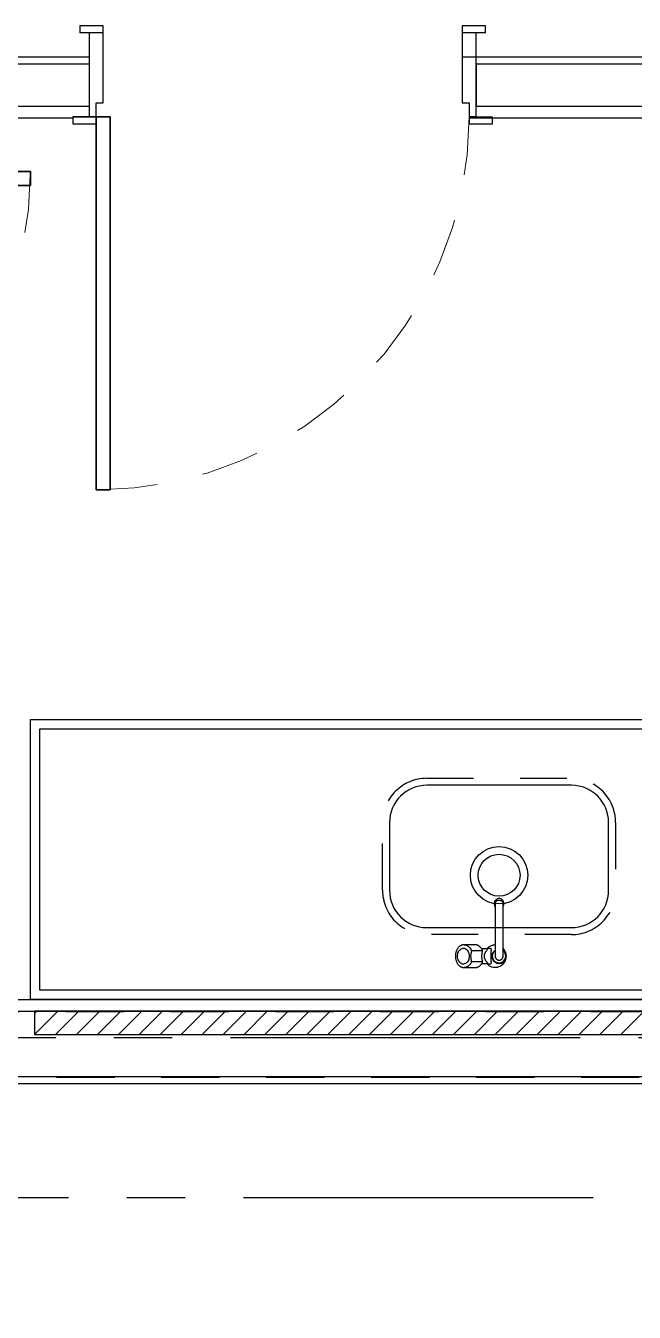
# Model space of a CAD drawing. Header units: millimetres. Extents: x 188.6 to 263.2, y 40.1 to 120.1.
# Drawn here: x 227.456 to 228.761, y 87.414 to 90.172 of the extents above; entities that cross this region are included whole.
import ezdxf

# ---------------------------------------------------------------- set-up
doc = ezdxf.new("R2010")
doc.units = ezdxf.units.MM
for name, pattern in [('_XREF_APTOS 605 E 606_R01$0$HIDDEN2', [0.1875, 0.125, -0.0625]), ('_XREF_APTOS 605 E 606_R01$0$XREF-TIPO$0$HIDDEN2', [0.1875, 0.125, -0.0625]), ('CENTER2', [1.125, 0.75, -0.125, 0.125, -0.125]), ('HIDDEN2', [0.1875, 0.125, -0.0625])]:
    doc.linetypes.add(name, pattern=pattern)
for name, color, linetype in [('ARQ', 8, 'Continuous'), ('ARQ-BASE', 8, 'Continuous'), ('ESTR-VIGAS', 11, 'HIDDEN2'), ('ESTRUTURA', 7, 'Continuous'), ('GAS-COL', 7, 'Continuous'), ('GAS-TUBO-PISO', 6, 'CENTER2')]:
    doc.layers.add(name, color=color, linetype=linetype)
doc.styles.add('60-75', font='romans.shx', dxfattribs={"height": 0.12})
doc.dimstyles.new('IND75', dxfattribs={"dimtxt": 0.15, "dimasz": 0.1875, "dimexe": 0.15, "dimexo": 0, "dimgap": 0.1, "dimtad": 1, "dimzin": 10, "dimdsep": 46, "dimtxsty": '60-75', "dimcen": 0, "dimclrd": 256, "dimclre": 1, "dimclrt": 256, "dimadec": 0, "dimazin": 0, "dimtfac": 1, "dimtix": 1, "dimtmove": 2, "dimatfit": 3, "dimfxl": 0.15, "dimtolj": 1, "dimtzin": 6, "dimarcsym": 0})

# ---------------------------------------------------------------- blocks, each defined once
blk = doc.blocks.new('COBERTURA_29-09-2016')
at = {"layer": 'ESTR-VIGAS'}
for points in [[(22.565, 1.68), (18.37, 1.68)], [(18.37, 1.54), (22.565, 1.54)]]:
    blk.add_lwpolyline(points, dxfattribs=at)
blk = doc.blocks.new('_XREF_APTOS 605 E 606_R01$0$XREF-TIPO$0$A$C0189091C')
at = {"layer": 'ARQ-BASE'}
for p, q in [((0.05, 0.1425), (0.05, 0.9425)), ((0.05, 0.9425), (0.08, 0.9425)), ((0.08, 0.9425), (0.05, 0.9425)), ((0.05, 0.9425), (0.05, 0.1425)), ((0.08, 0.9425), (0.08, 0.1425)), ((0.08, 0.1425), (0.08, 0.9425)), ((0, 0.1575), (0.05, 0.1575)), ((0, 0.1425), (0, 0.1575)), ((0.05, 0.1425), (0, 0.1425)), ((0, 0.1425), (0.05, 0.1425)), ((0.035, -0.0375), (0.035, 0.1425)), ((0.08, 0.1425), (0.05, 0.1425)), ((0.05, 0.1425), (0.08, 0.1425)), ((0.05, 0.1425), (0.05, 0.1125)), ((0.85, 0.1575), (0.9, 0.1575)), ((0.85, 0.1425), (0.85, 0.1575)), ((0.865, 0.1425), (0.85, 0.1425)), ((0.85, 0.1125), (0.85, 0.1425)), ((0.85, 0.1425), (0.9, 0.1425)), ((0.865, 0.1425), (0.865, -0.0375)), ((0.9, 0.1575), (0.9, 0.1425)), ((0.05, 0.1125), (0.065, 0.1125)), ((0.065, 0.1125), (0.065, -0.0375)), ((0.835, 0.1125), (0.85, 0.1125)), ((0.835, -0.0375), (0.835, 0.1125)), ((0.015, -0.0525), (0.015, -0.0375)), ((0.065, -0.0375), (0.015, -0.0375)), ((0.065, -0.0525), (0.015, -0.0525)), ((0.065, -0.0375), (0.065, -0.0525)), ((0.835, -0.0525), (0.835, -0.0375)), ((0.885, -0.0375), (0.835, -0.0375)), ((0.885, -0.0525), (0.835, -0.0525)), ((0.885, -0.0375), (0.885, -0.0525))]:
    blk.add_line(p, q, dxfattribs=at)
at = {"layer": 'ARQ-BASE', "color": 8, "linetype": '_XREF_APTOS 605 E 606_R01$0$XREF-TIPO$0$HIDDEN2', "lineweight": 13}
blk.add_arc((0.05, 0.1425), 0.8, 360, 90, dxfattribs=at)
blk = doc.blocks.new('_XREF_APTOS 605 E 606_R01$0$CUBA_BL47_SUPERIOR')
for p, q in [((0.155, 0.1123), (-0.155, 0.1123)), ((-0.235, 0.0323), (-0.235, -0.1128)), ((0.235, -0.1128), (0.235, 0.0323)), ((-0.155, -0.1928), (0.155, -0.1928))]:
    blk.add_line(p, q)
at = {"color": 8, "linetype": '_XREF_APTOS 605 E 606_R01$0$HIDDEN2', "ltscale": 0.5}
blk.add_lwpolyline([(-0.25, 0.0323, -0.414214), (-0.155, 0.1273), (0.155, 0.1273, -0.414214), (0.25, 0.0323), (0.25, -0.1128, -0.414214), (0.155, -0.2078), (-0.155, -0.2078, -0.414214), (-0.25, -0.1128)], format="xyb", close=True, dxfattribs=at)
at = {"color": 8}
blk.add_circle((0, 0), 0.0615, dxfattribs=at)
blk.add_circle((0, 0), 0.0449)
for centre, start, end in [((-0.155, 0.0323), 90, 180), ((0.155, 0.0323), 0, 90), ((-0.155, -0.1128), 180, 270), ((0.155, -0.1128), 270, 0)]:
    blk.add_arc(centre, 0.08, start, end)
blk = doc.blocks.new('_XREF_APTOS 605 E 606_R01$0$DECA_1195CR40_SUPERIOR')
for p, q in [((-0.0086, 0.0002), (-0.0086, -0.1099)), ((0.0086, -0.1099), (0.0086, 0.0002)), ((0.0369, 0.016), (0.0246, 0.016)), ((0.0512, 0.0249), (0.051, 0.0249)), ((0.0513, 0.0249), (0.0512, 0.0249)), ((0.0751, 0.0249), (0.0513, 0.0249)), ((0.0766, 0.0174), (0.0761, 0.0174)), ((0.0246, -0.0151), (0.0369, -0.0151)), ((0.0513, -0.0241), (0.0751, -0.0241)), ((0.0761, -0.0166), (0.0766, -0.0166)), ((-0.0086, -0.1099), (-0.0086, -0.1112)), ((0.0086, -0.1112), (0.0086, -0.1099)), ((-0.0102, -0.1112), (-0.0102, -0.1129)), ((0.0102, -0.1129), (0.0102, -0.1112))]:
    blk.add_line(p, q)
at = {"color": 8}
for p, q in [((0.0594, 0.0116), (0.0356, 0.0116)), ((0.0356, -0.0108), (0.0594, -0.0108))]:
    blk.add_line(p, q, dxfattribs=at)
for points in [[(0.0086, 0.0002, 0), (0.0086, 0.0005, 0), (0.0086, 0.0009, 0), (0.0086, 0.0012, 0), (0.0086, 0.0014, 0), (0.0085, 0.0016, 0), (0.0085, 0.0017, 0), (0.0085, 0.0018, 0), (0.0085, 0.0019, 0), (0.0085, 0.0021, 0), (0.0084, 0.0022, 0), (0.0084, 0.0023, 0), (0.0084, 0.0024, 0), (0.0084, 0.0024, 0), (0.0083, 0.0025, 0), (0.0083, 0.0026, 0), (0.0082, 0.0029, 0), (0.0081, 0.0032, 0), (0.008, 0.0035, 0), (0.0079, 0.0038, 0), (0.0076, 0.0045, 0), (0.0073, 0.005, 0), (0.0069, 0.0056, 0), (0.0065, 0.0061, 0), (0.006, 0.0065, 0), (0.0055, 0.007, 0), (0.005, 0.0074, 0), (0.0045, 0.0077, 0), (0.004, 0.008, 0), (0.0034, 0.0083, 0), (0.0028, 0.0085, 0), (0.0022, 0.0087, 0), (0.0016, 0.0088, 0), (0.001, 0.0089, 0), (0.0003, 0.009, 0), (-0.0003, 0.009, 0), (-0.0009, 0.0089, 0), (-0.0016, 0.0088, 0), (-0.0022, 0.0087, 0), (-0.0028, 0.0085, 0), (-0.0034, 0.0083, 0), (-0.0039, 0.008, 0), (-0.0045, 0.0077, 0), (-0.005, 0.0074, 0), (-0.0055, 0.007, 0), (-0.006, 0.0066, 0), (-0.0064, 0.0061, 0), (-0.0068, 0.0056, 0), (-0.0072, 0.0051, 0), (-0.0076, 0.0045, 0), (-0.0076, 0.0043, 0), (-0.0077, 0.0042, 0), (-0.0078, 0.004, 0), (-0.0079, 0.0039, 0), (-0.0079, 0.0037, 0), (-0.008, 0.0035, 0), (-0.0081, 0.0032, 0), (-0.0082, 0.003, 0), (-0.0083, 0.0027, 0), (-0.0084, 0.0024, 0), (-0.0085, 0.002, 0), (-0.0085, 0.0016, 0), (-0.0086, 0.0011, 0), (-0.0086, 0.0007, 0), (-0.0086, 0.0002, 0)], [(0.0246, 0.016, 0), (0.0245, 0.016, 0), (0.0243, 0.016, 0), (0.0242, 0.016, 0), (0.0241, 0.016, 0), (0.024, 0.016, 0), (0.024, 0.016, 0), (0.024, 0.016, 0)], [(0.0352, 0.0117, 0), (0.0352, 0.0117, 0), (0.0353, 0.0117, 0), (0.0354, 0.0116, 0), (0.0356, 0.0116, 0)], [(0.0352, 0.0117, 0), (0.0354, 0.0111, 0), (0.0357, 0.0099, 0), (0.036, 0.0087, 0), (0.0362, 0.0075, 0), (0.0364, 0.0063, 0), (0.0366, 0.005, 0), (0.0367, 0.0037, 0), (0.0368, 0.0025, 0), (0.0368, 0.0012, 0), (0.0368, -0.0001, 0), (0.0368, -0.0013, 0), (0.0367, -0.0026, 0), (0.0366, -0.0039, 0), (0.0364, -0.0051, 0), (0.0363, -0.0064, 0), (0.036, -0.0076, 0), (0.0358, -0.0088, 0), (0.0354, -0.01, 0), (0.0352, -0.0109, 0)], [(0.051, 0.0249, 0), (0.0505, 0.0249, 0), (0.0496, 0.0248, 0), (0.0488, 0.0247, 0), (0.0479, 0.0245, 0), (0.047, 0.0243, 0), (0.0462, 0.024, 0), (0.0454, 0.0236, 0), (0.0445, 0.0232, 0), (0.0437, 0.0228, 0), (0.0429, 0.0223, 0), (0.0422, 0.0218, 0), (0.0414, 0.0212, 0), (0.0407, 0.0205, 0), (0.04, 0.0198, 0), (0.0393, 0.0191, 0), (0.0386, 0.0183, 0), (0.038, 0.0175, 0), (0.0374, 0.0167, 0), (0.0368, 0.0158, 0), (0.0363, 0.0149, 0), (0.0358, 0.0139, 0), (0.0354, 0.013, 0), (0.0353, 0.0128, 0)], [(0.0513, 0.0249, 0), (0.0513, 0.0249, 0)], [(0.0639, 0.0004, 0), (0.0641, 0.003, 0), (0.0645, 0.0056, 0), (0.0652, 0.008, 0), (0.0662, 0.0102, 0), (0.0675, 0.0122, 0), (0.0689, 0.014, 0), (0.0705, 0.0154, 0), (0.0723, 0.0164, 0), (0.0742, 0.0171, 0), (0.0761, 0.0174, 0), (0.0766, 0.0174, 0)], [(0.0766, -0.0166, 0), (0.0746, -0.0164, 0), (0.0727, -0.0158, 0), (0.0709, -0.0148, 0), (0.0693, -0.0135, 0), (0.0678, -0.0118, 0), (0.0665, -0.0099, 0), (0.0655, -0.0077, 0), (0.0647, -0.0053, 0), (0.0642, -0.0028, 0), (0.0639, -0.0002, 0), (0.0639, 0.0004, 0)], [(0.0751, -0.0241, 0), (0.0755, -0.0241, 0), (0.0764, -0.024, 0), (0.0773, -0.0239, 0), (0.0781, -0.0237, 0), (0.079, -0.0235, 0), (0.0799, -0.0233, 0), (0.0807, -0.0229, 0), (0.0815, -0.0226, 0), (0.0823, -0.0221, 0), (0.0831, -0.0217, 0), (0.0839, -0.0211, 0), (0.0847, -0.0206, 0), (0.0854, -0.02, 0), (0.0861, -0.0193, 0), (0.0868, -0.0186, 0), (0.0875, -0.0178, 0), (0.0881, -0.017, 0), (0.0888, -0.0162, 0), (0.0893, -0.0153, 0), (0.0899, -0.0144, 0), (0.0904, -0.0135, 0), (0.0909, -0.0125, 0), (0.0913, -0.0115, 0), (0.0917, -0.0105, 0), (0.0921, -0.0095, 0), (0.0924, -0.0084, 0), (0.0927, -0.0073, 0), (0.093, -0.0062, 0), (0.0932, -0.0051, 0), (0.0934, -0.004, 0), (0.0935, -0.0028, 0), (0.0936, -0.0017, 0), (0.0937, -0.0005, 0), (0.0937, 0.0006, 0), (0.0936, 0.0018, 0), (0.0936, 0.0029, 0), (0.0935, 0.0041, 0), (0.0933, 0.0052, 0), (0.0931, 0.0064, 0), (0.0929, 0.0075, 0), (0.0926, 0.0086, 0), (0.0923, 0.0096, 0), (0.092, 0.0107, 0), (0.0916, 0.0117, 0), (0.0912, 0.0128, 0), (0.0907, 0.0137, 0), (0.0902, 0.0147, 0), (0.0897, 0.0156, 0), (0.0891, 0.0165, 0), (0.0885, 0.0174, 0), (0.0879, 0.0182, 0), (0.0873, 0.019, 0), (0.0866, 0.0197, 0), (0.0859, 0.0204, 0), (0.0851, 0.0211, 0), (0.0844, 0.0217, 0), (0.0836, 0.0222, 0), (0.0828, 0.0227, 0), (0.082, 0.0232, 0), (0.0812, 0.0236, 0), (0.0803, 0.0239, 0), (0.0795, 0.0242, 0), (0.0786, 0.0245, 0), (0.0778, 0.0247, 0), (0.0769, 0.0248, 0), (0.076, 0.0249, 0), (0.0751, 0.0249, 0), (0.0751, 0.0249, 0)], [(0.0751, 0.0249, 0), (0.0751, 0.0249, 0)], [(0.0766, 0.0174, 0), (0.0785, 0.0172, 0), (0.0804, 0.0166, 0), (0.0822, 0.0157, 0), (0.0838, 0.0143, 0), (0.0853, 0.0127, 0), (0.0866, 0.0107, 0), (0.0877, 0.0085, 0), (0.0885, 0.0062, 0), (0.089, 0.0036, 0), (0.0892, 0.001, 0), (0.0891, -0.0016, 0), (0.0887, -0.0041, 0), (0.0881, -0.0066, 0), (0.0871, -0.0088, 0), (0.086, -0.0109, 0), (0.0846, -0.0127, 0), (0.083, -0.0142, 0), (0.0812, -0.0154, 0), (0.0794, -0.0161, 0), (0.0775, -0.0165, 0), (0.0766, -0.0166, 0)], [(0.024, -0.0152, 0), (0.024, -0.0152, 0), (0.024, -0.0151, 0), (0.0241, -0.0151, 0), (0.0243, -0.0151, 0), (0.0245, -0.0151, 0), (0.0246, -0.0151, 0)], [(0.0356, -0.0108, 0), (0.0354, -0.0108, 0), (0.0353, -0.0108, 0), (0.0352, -0.0108, 0), (0.0352, -0.0109, 0)], [(0.0353, -0.0119, 0), (0.0355, -0.0125, 0), (0.036, -0.0134, 0), (0.0365, -0.0144, 0), (0.037, -0.0153, 0), (0.0376, -0.0161, 0), (0.0382, -0.017, 0), (0.0389, -0.0178, 0), (0.0395, -0.0185, 0), (0.0402, -0.0193, 0), (0.041, -0.0199, 0), (0.0417, -0.0205, 0), (0.0425, -0.0211, 0), (0.0432, -0.0216, 0), (0.0441, -0.0221, 0), (0.0449, -0.0226, 0), (0.0457, -0.0229, 0), (0.0466, -0.0233, 0), (0.0474, -0.0235, 0), (0.0483, -0.0237, 0), (0.0491, -0.0239, 0), (0.05, -0.024, 0), (0.0509, -0.0241, 0), (0.0514, -0.0241, 0)], [(0.0514, -0.0241, 0), (0.0513, -0.0241, 0)], [(0.0751, -0.0241, 0), (0.0751, -0.0241, 0)], [(-0.0086, -0.1059, 0), (-0.0094, -0.1075, 0), (-0.0099, -0.1091, 0), (-0.0102, -0.1109, 0), (-0.0102, -0.1112, 0)], [(0.0102, -0.1112, 0), (0.01, -0.1095, 0), (0.0096, -0.1078, 0), (0.0088, -0.1062, 0), (0.0086, -0.1059, 0)], [(-0.0102, -0.1129, 0), (-0.01, -0.1147, 0), (-0.0096, -0.1164, 0), (-0.0088, -0.118, 0), (-0.0078, -0.1195, 0), (-0.0065, -0.1207, 0), (-0.0051, -0.1217, 0), (-0.0035, -0.1225, 0), (-0.0018, -0.1229, 0), (0, -0.1231, 0)], [(0, -0.1231, 0), (0.0018, -0.1229, 0), (0.0035, -0.1225, 0), (0.0051, -0.1217, 0), (0.0065, -0.1207, 0), (0.0078, -0.1195, 0), (0.0088, -0.118, 0), (0.0096, -0.1164, 0), (0.01, -0.1147, 0), (0.0102, -0.1129, 0)]]:
    blk.add_polyline3d(points)
for points in [[(0.0253, -0.0151, 0), (0.0249, -0.0153, 0), (0.0243, -0.0157, 0), (0.0235, -0.0161, 0), (0.0227, -0.0164, 0), (0.022, -0.0167, 0), (0.0213, -0.0168, 0), (0.0207, -0.0169, 0), (0.0201, -0.017, 0), (0.0196, -0.0169, 0), (0.0192, -0.0168, 0), (0.0186, -0.0166, 0), (0.0182, -0.0163, 0), (0.0179, -0.0159, 0), (0.0177, -0.0154, 0), (0.0175, -0.0149, 0), (0.0173, -0.0142, 0), (0.0173, -0.0135, 0), (0.0173, -0.0127, 0), (0.0173, -0.0118, 0), (0.0173, -0.0108, 0), (0.0174, -0.01, 0), (0.0174, -0.0091, 0), (0.0175, -0.0082, 0), (0.0175, -0.0072, 0), (0.0176, -0.0065, 0), (0.0176, -0.0056, 0), (0.0177, -0.0051, 0), (0.0177, -0.0044, 0), (0.0177, -0.0038, 0), (0.0177, -0.0034, 0), (0.0177, -0.003, 0), (0.0178, -0.0026, 0), (0.0178, -0.0022, 0), (0.0178, -0.0017, 0), (0.0178, -0.0012, 0), (0.0178, -0.0008, 0), (0.0178, -0.0004, 0), (0.0178, -0.0001, 0), (0.0178, 0.0004, 0), (0.0178, 0.0009, 0), (0.0178, 0.0014, 0), (0.0178, 0.0018, 0), (0.0178, 0.0022, 0), (0.0178, 0.0026, 0), (0.0178, 0.003, 0), (0.0178, 0.0034, 0), (0.0177, 0.004, 0), (0.0177, 0.0047, 0), (0.0177, 0.0053, 0), (0.0177, 0.0058, 0), (0.0176, 0.0067, 0), (0.0176, 0.0074, 0), (0.0175, 0.0087, 0), (0.0174, 0.0099, 0), (0.0174, 0.0109, 0), (0.0173, 0.0119, 0), (0.0173, 0.0129, 0), (0.0173, 0.0138, 0), (0.0173, 0.0146, 0), (0.0174, 0.0154, 0), (0.0176, 0.0161, 0), (0.0178, 0.0166, 0), (0.0181, 0.017, 0), (0.0184, 0.0173, 0), (0.0187, 0.0175, 0), (0.0192, 0.0177, 0), (0.0197, 0.0178, 0), (0.0203, 0.0178, 0), (0.0211, 0.0177, 0), (0.0219, 0.0176, 0), (0.0226, 0.0173, 0), (0.0234, 0.017, 0), (0.0242, 0.0166, 0), (0.025, 0.0162, 0), (0.0253, 0.016, 0)], [(0.0246, 0.016, 0), (0.0244, 0.016, 0), (0.0244, 0.0159, 0), (0.0243, 0.0158, 0), (0.0243, 0.0156, 0), (0.0244, 0.0154, 0), (0.0245, 0.0152, 0), (0.0248, 0.0148, 0), (0.0251, 0.0144, 0), (0.0254, 0.014, 0), (0.0258, 0.0135, 0), (0.0267, 0.0124, 0), (0.0272, 0.0118, 0), (0.0277, 0.0112, 0), (0.0282, 0.0103, 0), (0.0288, 0.0094, 0), (0.0294, 0.0083, 0), (0.0297, 0.0077, 0), (0.03, 0.0071, 0), (0.0303, 0.0064, 0), (0.0305, 0.0056, 0), (0.0307, 0.0052, 0), (0.0308, 0.0048, 0), (0.0309, 0.0044, 0), (0.031, 0.0039, 0), (0.0311, 0.0034, 0), (0.0312, 0.0029, 0), (0.0313, 0.0024, 0), (0.0313, 0.0019, 0), (0.0314, 0.0014, 0), (0.0314, 0.0009, 0), (0.0314, 0.0006, 0), (0.0314, 0.0004, 0), (0.0314, 0.0001, 0), (0.0314, -0.0002, 0), (0.0314, -0.0005, 0), (0.0314, -0.0007, 0), (0.0313, -0.001, 0), (0.0313, -0.0013, 0), (0.0313, -0.0017, 0), (0.0312, -0.0021, 0), (0.0311, -0.0025, 0), (0.0311, -0.0029, 0), (0.031, -0.0033, 0), (0.0309, -0.0036, 0), (0.0308, -0.0041, 0), (0.0306, -0.0045, 0), (0.0303, -0.0053, 0), (0.03, -0.0061, 0), (0.0297, -0.0068, 0), (0.0292, -0.0078, 0), (0.0288, -0.0086, 0), (0.0283, -0.0094, 0), (0.0278, -0.0101, 0), (0.0269, -0.0113, 0), (0.0261, -0.0124, 0), (0.0253, -0.0133, 0), (0.025, -0.0137, 0), (0.0247, -0.014, 0), (0.0245, -0.0144, 0), (0.0243, -0.0147, 0), (0.0243, -0.0149, 0), (0.0243, -0.015, 0), (0.0243, -0.0151, 0), (0.0245, -0.0151, 0), (0.0246, -0.0151, 0)], [(0.0594, 0.0129, 0), (0.0593, 0.0127, 0), (0.0593, 0.0125, 0), (0.0593, 0.0122, 0), (0.0593, 0.0119, 0), (0.0593, 0.0117, 0), (0.0594, 0.0116, 0)], [(0.0594, 0.0129, 0), (0.0607, 0.0155, 0), (0.0623, 0.0179, 0), (0.064, 0.0199, 0), (0.066, 0.0216, 0), (0.0681, 0.023, 0), (0.0703, 0.0241, 0), (0.0725, 0.0247, 0), (0.0749, 0.0249, 0), (0.0751, 0.0249, 0)], [(0.0594, -0.0108, 0), (0.0602, -0.0075, 0), (0.0607, -0.0041, 0), (0.061, -0.0006, 0), (0.0609, 0.0028, 0), (0.0605, 0.0062, 0), (0.0599, 0.0096, 0), (0.0594, 0.0116, 0)], [(0.0594, -0.0108, 0), (0.0593, -0.011, 0), (0.0593, -0.0113, 0), (0.0593, -0.0115, 0), (0.0593, -0.0118, 0), (0.0594, -0.012, 0), (0.0594, -0.0121, 0)], [(0.0751, -0.0241, 0), (0.0727, -0.0239, 0), (0.0705, -0.0233, 0), (0.0682, -0.0223, 0), (0.0662, -0.0209, 0), (0.0642, -0.0192, 0), (0.0624, -0.0172, 0), (0.0609, -0.0149, 0), (0.0595, -0.0123, 0), (0.0594, -0.0121, 0)], [(0.0086, -0.1112, 0), (0.0086, -0.1119, 0), (0.0085, -0.1126, 0), (0.0084, -0.1133, 0), (0.0082, -0.1139, 0), (0.008, -0.1145, 0), (0.0077, -0.1152, 0), (0.0074, -0.1157, 0), (0.007, -0.1163, 0), (0.0066, -0.1168, 0), (0.0061, -0.1173, 0), (0.0056, -0.1178, 0), (0.0051, -0.1182, 0), (0.0045, -0.1186, 0), (0.0039, -0.1189, 0), (0.0033, -0.1192, 0), (0.0027, -0.1194, 0), (0.002, -0.1196, 0), (0.0014, -0.1197, 0), (0.0007, -0.1198, 0), (0, -0.1198, 0), (-0.0007, -0.1198, 0), (-0.0013, -0.1197, 0), (-0.002, -0.1196, 0), (-0.0027, -0.1194, 0), (-0.0033, -0.1192, 0), (-0.0039, -0.1189, 0), (-0.0045, -0.1186, 0), (-0.0051, -0.1182, 0), (-0.0056, -0.1178, 0), (-0.0061, -0.1173, 0), (-0.0066, -0.1168, 0), (-0.007, -0.1163, 0), (-0.0073, -0.1157, 0), (-0.0077, -0.1152, 0), (-0.008, -0.1145, 0), (-0.0082, -0.1139, 0), (-0.0084, -0.1133, 0), (-0.0085, -0.1126, 0), (-0.0086, -0.1119, 0), (-0.0086, -0.1112, 0)]]:
    blk.add_polyline3d(points, dxfattribs=at)
for centre, radius, start, end in [((0.0083, 0.0004), 0.0239, 40.6224, 224.7251), ((0, 0.0004), 0.0155, 303.7054, 236.2946), ((0, 0.0004), 0.00862, 180, 180.586), ((0, 0.0004), 0.00862, 180.586, 182.5957), ((0, 0.0004), 0.00862, 357.1497, 359.5628), ((0, 0.0004), 0.00862, 359.5628, 0), ((0.0366, 0.0122), 0.0015, 156.1757, 196.6323), ((0.0083, 0.0004), 0.0239, 270.7235, 319.3776), ((0.0366, -0.0113), 0.0015, 163.3677, 203.8243)]:
    blk.add_arc(centre, radius, start, end)
for start, end in [(0, 233.4897), (306.5103, 0)]:
    blk.add_arc((0, 0.0004), 0.0145, start, end, dxfattribs=at)
blk = doc.blocks.new('A$C0BE265FA')
at = {"layer": 'ARQ-BASE'}
h = blk.add_hatch(dxfattribs=at)
h.set_pattern_fill('ANSI31', color=256, scale=0.01)
h.set_pattern_definition([(45, (17.763494, 0.115044), (-0.02245064, 0.02245064), [])])
h.paths.add_polyline_path([(17.9246, 0.115), (17.9246, 0.165), (16.1541, 0.165), (16.1541, 0.115)])
for p, q in [((16.271, 2.2101), (15.345, 2.2101)), ((22.1859, 2.2101), (17.071, 2.2101)), ((16.271, 2.1951), (15.32, 2.1951)), ((22.1859, 2.1951), (17.101, 2.1951)), ((17.101, 2.1951), (17.101, 2.1051)), ((15.32, 2.1051), (16.271, 2.1051)), ((17.101, 2.1051), (20.57, 2.1051)), ((15.345, 2.0801), (16.236, 2.0801)), ((17.086, 2.0801), (20.545, 2.0801)), ((15.345, 0.1901), (20.545, 0.1901)), ((15.32, 0.165), (17.9246, 0.165)), ((17.9246, 0.165), (16.1541, 0.165)), ((16.1541, 0.165), (16.1541, 0.115)), ((16.1541, 0.115), (17.9246, 0.115)), ((15.115, 0.01), (17.9096, 0.01)), ((15.14, 0.025), (17.9246, 0.025))]:
    blk.add_line(p, q, dxfattribs=at)
for points in [[(16.145, 0.7901), (18.745, 0.7901), (18.745, 0.1901), (16.145, 0.1901)], [(16.165, 0.7701), (18.725, 0.7701), (18.725, 0.2101), (16.165, 0.2101)]]:
    blk.add_lwpolyline(points, close=True, dxfattribs=at)
at = {"layer": 'ARQ-BASE', "xscale": -1, "rotation": 180}
blk.add_blockref('_XREF_APTOS 605 E 606_R01$0$XREF-TIPO$0$A$C0189091C', (16.236, 2.2251), dxfattribs=at)
at = {"layer": 'ARQ-BASE'}
for name, p, rotation in [('_XREF_APTOS 605 E 606_R01$0$XREF-TIPO$0$A$C0189091C', (15.2025, 2.0151), 270), ('_XREF_APTOS 605 E 606_R01$0$CUBA_BL47_SUPERIOR', (17.15, 0.4564), 180), ('_XREF_APTOS 605 E 606_R01$0$DECA_1195CR40_SUPERIOR', (17.15, 0.2833), 180)]:
    blk.add_blockref(name, p, dxfattribs=dict(at, rotation=rotation))

msp = doc.modelspace()

# ---------------------------------------------------------------- block references
at = {"layer": 'ESTRUTURA'}
msp.add_blockref('COBERTURA_29-09-2016', (206.677, 86.3784), dxfattribs=at)

# ---------------------------------------------------------------- next in the draw order: block references
at = {"layer": 'ARQ'}
msp.add_blockref('A$C0BE265FA', (211.3213, 87.8947), dxfattribs=at)

# ---------------------------------------------------------------- next in the draw order: linework, layer by layer
at = {"layer": 'GAS-TUBO-PISO'}
msp.add_line((225.6731, 87.6609), (228.8893, 87.66), dxfattribs=at)
msp.add_lwpolyline([(226.7705, 88.0031), (229.0912, 88.0034), (229.0912, 87.7499)], dxfattribs=at)

# ---------------------------------------------------------------- next in the draw order: leaders
at = {"layer": 'GAS-COL'}
for points in [[(228.8414, 87.6742), (228.6144, 85.7754)], [(228.6088, 85.7289), (228.8358, 87.6278)]]:
    msp.add_leader(points, dimstyle='IND75', dxfattribs=at)

doc.saveas('drawing.dxf')
